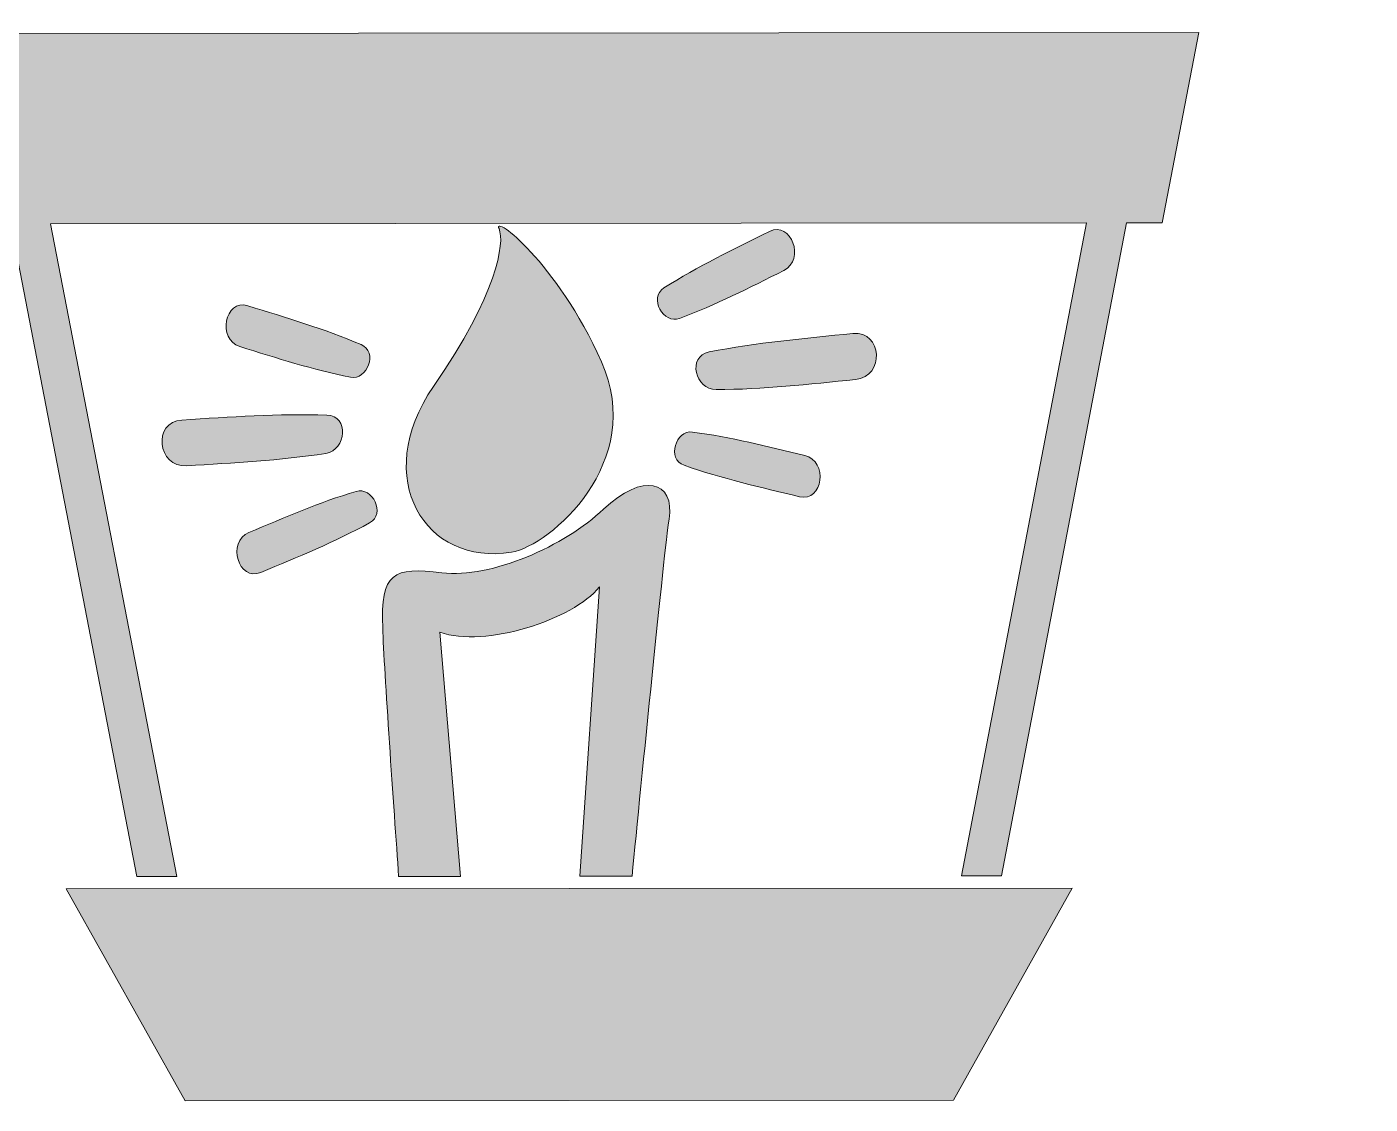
# Model space of a CAD drawing. Header units: inches. Extents: x -1104 to 5451, y -3757 to -136.
# Drawn here: x 1431.5 to 1567.6, y -3159.5 to -3050.4 of the extents above; entities that cross this region are included whole.
import ezdxf

# ---------------------------------------------------------------- set-up
doc = ezdxf.new("R2010")
doc.units = ezdxf.units.IN
doc.header["$MEASUREMENT"] = 0
doc.layers.add('Layer 1', color=7, linetype='Continuous')

# ---------------------------------------------------------------- blocks, each defined once
blk = doc.blocks.new('block 4')
at = {"layer": 'Layer 1', "true_color": 0xf8ca98}
h = blk.add_hatch(color=31, dxfattribs=at)
h.dxf.hatch_style = 2
edge = h.paths.add_edge_path()
edge.add_spline(control_points=[(1685.31, -3101.84), (1685.23, -3006.47), (1616.86, -2926.83), (1526.6, -2909.17), (1530.74, -2902.4), (1533.13, -2894.46), (1533.12, -2885.97), (1533.1, -2861.43), (1513.11, -2841.49), (1488.58, -2841.51), (1464.04, -2841.53), (1444.1, -2861.51), (1444.12, -2886.05), (1444.13, -2894.54), (1446.53, -2902.47), (1450.67, -2909.23), (1360.45, -2927.05), (1292.23, -3006.81), (1292.31, -3102.18), (1292.4, -3210.53), (1380.62, -3298.6), (1488.98, -3298.51), (1597.33, -3298.41), (1685.4, -3210.19), (1685.31, -3101.84)], knot_values=[0, 0, 0, 0, 1, 1, 1, 2, 2, 2, 3, 3, 3, 4, 4, 4, 5, 5, 5, 6, 6, 6, 7, 7, 7, 8, 8, 8, 8], degree=3, periodic=1)
edge = h.paths.add_edge_path()
edge.add_spline(control_points=[(1488.61, -2866.51), (1499.36, -2866.5), (1508.11, -2875.23), (1508.12, -2885.99), (1508.13, -2896.74), (1499.39, -2905.5), (1488.64, -2905.51), (1477.88, -2905.52), (1469.13, -2896.77), (1469.12, -2886.03), (1469.11, -2875.26), (1477.85, -2866.52), (1488.61, -2866.51)], knot_values=[0, 0, 0, 0, 1, 1, 1, 2, 2, 2, 3, 3, 3, 4, 4, 4, 4], degree=3, periodic=1)
edge = h.paths.add_edge_path()
edge.add_spline(control_points=[(1498.04, -2967.62), (1494.76, -2965.53), (1490.56, -2964.27), (1485.98, -2964.28), (1481.45, -2964.28), (1477.28, -2965.52), (1474.01, -2967.59), (1474.01, -2967.59), (1474.06, -2967.55), (1474.06, -2967.55), (1470.21, -2962.34), (1465.25, -2950.09), (1468.55, -2942.12), (1470.81, -2936.65), (1476.69, -2933.86), (1486.03, -2933.86), (1495.38, -2933.85), (1501.26, -2936.62), (1503.54, -2942.09), (1506.86, -2950.1), (1501.87, -2962.42), (1498.02, -2967.6), (1498.02, -2967.6), (1498.04, -2967.62), (1498.04, -2967.62)], knot_values=[0, 0, 0, 0, 1, 1, 1, 2, 2, 2, 3, 3, 3, 4, 4, 4, 5, 5, 5, 6, 6, 6, 7, 7, 7, 8, 8, 8, 8], degree=3, periodic=1)
h.paths.add_polyline_path([(1504.62, -3014.44), (1496.67, -3021.72), (1502.03, -3035.96), (1486.32, -3028.52), (1470.63, -3035.99), (1475.97, -3021.74), (1468.01, -3014.47), (1480.79, -3013.17), (1486.3, -3006.29), (1491.84, -3013.16)])
edge = h.paths.add_edge_path()
edge.add_spline(control_points=[(1501.64, -2990.4), (1501.64, -2988.3), (1502.68, -2986.59), (1503.97, -2986.59), (1505.26, -2986.59), (1506.31, -2988.29), (1506.31, -2990.4), (1506.31, -2992.5), (1505.27, -2994.21), (1503.98, -2994.21), (1502.69, -2994.21), (1501.64, -2992.51), (1501.64, -2990.4)], knot_values=[0, 0, 0, 0, 1, 1, 1, 2, 2, 2, 3, 3, 3, 4, 4, 4, 4], degree=3, periodic=1)
edge = h.paths.add_edge_path()
edge.add_spline(control_points=[(1465.86, -2990.43), (1465.85, -2988.33), (1466.9, -2986.62), (1468.19, -2986.62), (1469.47, -2986.62), (1470.52, -2988.32), (1470.52, -2990.43), (1470.52, -2992.54), (1469.48, -2994.24), (1468.19, -2994.24), (1466.9, -2994.25), (1465.86, -2992.54), (1465.86, -2990.43)], knot_values=[0, 0, 0, 0, 1, 1, 1, 2, 2, 2, 3, 3, 3, 4, 4, 4, 4], degree=3, periodic=1)
edge = h.paths.add_edge_path()
edge.add_spline(control_points=[(1482.27, -2990.42), (1482.27, -2988.31), (1483.97, -2986.61), (1486.08, -2986.6), (1488.19, -2986.6), (1489.89, -2988.31), (1489.9, -2990.41), (1489.9, -2992.52), (1488.19, -2994.23), (1486.09, -2994.23), (1483.98, -2994.23), (1482.27, -2992.53), (1482.27, -2990.42)], knot_values=[0, 0, 0, 0, 1, 1, 1, 2, 2, 2, 3, 3, 3, 4, 4, 4, 4], degree=3, periodic=1)
edge = h.paths.add_edge_path()
edge.add_spline(control_points=[(1488.96, -3273.51), (1394.39, -3273.59), (1317.39, -3196.72), (1317.31, -3102.16), (1317.23, -3012.11), (1386.92, -2937.99), (1475.23, -2931.04), (1468.94, -2933.14), (1465.94, -2937.03), (1464.52, -2940.45), (1460.41, -2950.43), (1466.24, -2964.26), (1470.68, -2970.29), (1470.68, -2970.29), (1470.71, -2970.26), (1470.71, -2970.26), (1468.34, -2972.74), (1466.93, -2975.82), (1466.93, -2979.15), (1466.93, -2979.15), (1461.07, -2979.16), (1461.07, -2979.16), (1461.07, -2979.16), (1461.08, -2984.14), (1461.08, -2984.14), (1461.08, -2984.14), (1465.08, -2984.13), (1465.08, -2984.13), (1465.08, -2984.13), (1465.09, -2996.74), (1465.09, -2996.74), (1465.09, -2996.74), (1457.14, -3002.76), (1457.14, -3002.76), (1457.14, -3002.76), (1449.09, -3010.44), (1449.09, -3010.44), (1449.09, -3010.44), (1453.77, -3014.64), (1453.77, -3014.64), (1453.77, -3014.64), (1443.42, -3017.14), (1443.42, -3017.14), (1443.42, -3017.14), (1432.83, -3032.24), (1432.83, -3032.24), (1432.83, -3032.24), (1436.78, -3018.18), (1436.78, -3018.18), (1436.78, -3018.18), (1457.14, -3002.76), (1457.14, -3002.76), (1457.14, -3002.76), (1433.32, -3020.81), (1433.32, -3020.81), (1433.32, -3020.81), (1406.14, -3041.39), (1406.14, -3041.39), (1406.14, -3041.39), (1566.53, -3041.25), (1566.53, -3041.25), (1566.53, -3041.25), (1539.31, -3020.71), (1539.31, -3020.71), (1539.31, -3020.71), (1515.46, -3002.71), (1515.46, -3002.71), (1515.46, -3002.71), (1535.84, -3018.09), (1535.84, -3018.09), (1535.84, -3018.09), (1539.82, -3032.15), (1539.82, -3032.15), (1539.82, -3032.15), (1529.21, -3017.06), (1529.21, -3017.06), (1529.21, -3017.06), (1518.86, -3014.58), (1518.86, -3014.58), (1518.86, -3014.58), (1523.52, -3010.38), (1523.52, -3010.38), (1523.52, -3010.38), (1515.46, -3002.71), (1515.46, -3002.71), (1515.46, -3002.71), (1507.5, -2996.7), (1507.5, -2996.7), (1507.5, -2996.7), (1507.49, -2984.1), (1507.49, -2984.1), (1507.49, -2984.1), (1511.49, -2984.09), (1511.49, -2984.09), (1511.49, -2984.09), (1511.49, -2979.11), (1511.49, -2979.11), (1511.49, -2979.11), (1505.06, -2979.12), (1505.06, -2979.12), (1505.05, -2975.83), (1503.68, -2972.8), (1501.36, -2970.34), (1501.36, -2970.34), (1501.38, -2970.35), (1501.38, -2970.35), (1505.82, -2964.37), (1511.72, -2950.43), (1507.56, -2940.42), (1506.04, -2936.77), (1502.72, -2932.62), (1495.55, -2930.65), (1586.93, -2934.21), (1660.23, -3009.6), (1660.31, -3101.86), (1660.39, -3196.42), (1583.52, -3273.43), (1488.96, -3273.51)], knot_values=[0, 0, 0, 0, 1, 1, 1, 2, 2, 2, 3, 3, 3, 4, 4, 4, 5, 5, 5, 6, 6, 6, 7, 7, 7, 8, 8, 8, 9, 9, 9, 10, 10, 10, 11, 11, 11, 12, 12, 12, 13, 13, 13, 14, 14, 14, 15, 15, 15, 16, 16, 16, 17, 17, 17, 18, 18, 18, 19, 19, 19, 20, 20, 20, 21, 21, 21, 22, 22, 22, 23, 23, 23, 24, 24, 24, 25, 25, 25, 26, 26, 26, 27, 27, 27, 28, 28, 28, 29, 29, 29, 30, 30, 30, 31, 31, 31, 32, 32, 32, 33, 33, 33, 34, 34, 34, 35, 35, 35, 36, 36, 36, 37, 37, 37, 38, 38, 38, 39, 39, 39, 39], degree=3, periodic=1)
h = blk.add_hatch(color=31, dxfattribs=at)
h.dxf.hatch_style = 2
h.paths.add_polyline_path([(1546.52, -3070.26), (1550.23, -3050.97), (1422.46, -3051.08), (1426.19, -3070.37), (1429.82, -3070.37), (1442.61, -3136.48), (1446.66, -3136.48), (1433.86, -3070.36), (1538.85, -3070.27), (1526.17, -3136.41), (1530.22, -3136.41), (1542.9, -3070.27)])
h = blk.add_hatch(color=31, dxfattribs=at)
h.dxf.hatch_style = 2
edge = h.paths.add_edge_path()
edge.add_spline(control_points=[(1480.58, -3103.62), (1484.49, -3102.96), (1494.26, -3094.48), (1489.69, -3084.32), (1485.12, -3074.16), (1478.68, -3069.39), (1479.31, -3070.84), (1479.93, -3072.29), (1479.1, -3077.48), (1472.68, -3086.82), (1466.26, -3096.16), (1471.87, -3105.08), (1480.58, -3103.62)], knot_values=[0, 0, 0, 0, 1, 1, 1, 2, 2, 2, 3, 3, 3, 4, 4, 4, 4], degree=3, periodic=1)
h = blk.add_hatch(color=31, dxfattribs=at)
h.dxf.hatch_style = 2
edge = h.paths.add_edge_path()
edge.add_spline(control_points=[(1506.71, -3071.13), (1503.08, -3072.93), (1499.48, -3074.67), (1496.03, -3076.85), (1494.42, -3077.87), (1496, -3080.54), (1497.61, -3079.94), (1501.25, -3078.59), (1504.68, -3076.82), (1508.17, -3075.09), (1510.38, -3073.99), (1508.93, -3070.03), (1506.71, -3071.13)], knot_values=[0, 0, 0, 0, 1, 1, 1, 2, 2, 2, 3, 3, 3, 4, 4, 4, 4], degree=3, periodic=1)
h = blk.add_hatch(color=31, dxfattribs=at)
h.dxf.hatch_style = 2
edge = h.paths.add_edge_path()
edge.add_spline(control_points=[(1465.33, -3082.59), (1461.57, -3080.99), (1457.74, -3079.86), (1453.87, -3078.66), (1451.5, -3077.93), (1450.71, -3082.08), (1453.06, -3082.8), (1456.79, -3083.95), (1460.46, -3085.15), (1464.26, -3085.89), (1465.95, -3086.23), (1467.09, -3083.34), (1465.33, -3082.59)], knot_values=[0, 0, 0, 0, 1, 1, 1, 2, 2, 2, 3, 3, 3, 4, 4, 4, 4], degree=3, periodic=1)
h = blk.add_hatch(color=31, dxfattribs=at)
h.dxf.hatch_style = 2
edge = h.paths.add_edge_path()
edge.add_spline(control_points=[(1515.18, -3081.47), (1510.28, -3081.96), (1505.44, -3082.39), (1500.6, -3083.34), (1498.34, -3083.79), (1499.21, -3087.16), (1501.32, -3087.15), (1506.06, -3087.14), (1510.72, -3086.6), (1515.44, -3086.13), (1518.42, -3085.84), (1518.18, -3081.17), (1515.18, -3081.47)], knot_values=[0, 0, 0, 0, 1, 1, 1, 2, 2, 2, 3, 3, 3, 4, 4, 4, 4], degree=3, periodic=1)
h = blk.add_hatch(color=31, dxfattribs=at)
h.dxf.hatch_style = 2
edge = h.paths.add_edge_path()
edge.add_spline(control_points=[(1447.67, -3094.87), (1452.4, -3094.57), (1457.09, -3094.35), (1461.77, -3093.61), (1463.85, -3093.27), (1464.17, -3089.81), (1461.86, -3089.73), (1456.93, -3089.57), (1452.09, -3089.92), (1447.17, -3090.23), (1444.16, -3090.42), (1444.68, -3095.06), (1447.67, -3094.87)], knot_values=[0, 0, 0, 0, 1, 1, 1, 2, 2, 2, 3, 3, 3, 4, 4, 4, 4], degree=3, periodic=1)
h = blk.add_hatch(color=31, dxfattribs=at)
h.dxf.hatch_style = 2
edge = h.paths.add_edge_path()
edge.add_spline(control_points=[(1498.92, -3091.45), (1497.22, -3091.23), (1496.27, -3094.19), (1498.07, -3094.82), (1501.93, -3096.17), (1505.82, -3097.06), (1509.76, -3098), (1512.17, -3098.57), (1512.69, -3094.39), (1510.3, -3093.82), (1506.51, -3092.91), (1502.77, -3091.95), (1498.92, -3091.45)], knot_values=[0, 0, 0, 0, 1, 1, 1, 2, 2, 2, 3, 3, 3, 4, 4, 4, 4], degree=3, periodic=1)
h = blk.add_hatch(color=31, dxfattribs=at)
h.dxf.hatch_style = 2
edge = h.paths.add_edge_path()
edge.add_spline(control_points=[(1467.52, -3111.31), (1467.67, -3115.52), (1468.66, -3129.68), (1469.14, -3136.46), (1469.14, -3136.46), (1475.41, -3136.46), (1475.41, -3136.46), (1475.41, -3136.46), (1473.32, -3111.72), (1473.32, -3111.72), (1477.89, -3113.37), (1486.81, -3110.46), (1489.5, -3107.14), (1489.5, -3107.14), (1487.49, -3136.45), (1487.49, -3136.45), (1487.49, -3136.45), (1492.8, -3136.44), (1492.8, -3136.44), (1493.7, -3127.19), (1496.05, -3103.45), (1496.55, -3100.29), (1497.17, -3096.34), (1493.85, -3095.52), (1489.91, -3099.26), (1485.97, -3102.99), (1478.51, -3106.32), (1473.53, -3105.7), (1468.55, -3105.08), (1467.3, -3105.71), (1467.52, -3111.31)], knot_values=[0, 0, 0, 0, 1, 1, 1, 2, 2, 2, 3, 3, 3, 4, 4, 4, 5, 5, 5, 6, 6, 6, 7, 7, 7, 8, 8, 8, 9, 9, 9, 10, 10, 10, 10], degree=3, periodic=1)
h = blk.add_hatch(color=31, dxfattribs=at)
h.dxf.hatch_style = 2
edge = h.paths.add_edge_path()
edge.add_spline(control_points=[(1464.82, -3097.46), (1461.11, -3098.57), (1457.57, -3100.12), (1453.97, -3101.63), (1451.7, -3102.58), (1452.89, -3106.62), (1455.18, -3105.67), (1458.92, -3104.11), (1462.62, -3102.6), (1466.2, -3100.65), (1467.88, -3099.74), (1466.47, -3096.97), (1464.82, -3097.46)], knot_values=[0, 0, 0, 0, 1, 1, 1, 2, 2, 2, 3, 3, 3, 4, 4, 4, 4], degree=3, periodic=1)
h = blk.add_hatch(color=31, dxfattribs=at)
h.dxf.hatch_style = 2
h.paths.add_polyline_path([(1447.49, -3159.2), (1525.38, -3159.13), (1537.38, -3137.65), (1435.46, -3137.74)])
at = {"layer": 'Layer 1', "lineweight": 0}
for points in [[(1546.52, -3070.26), (1550.23, -3050.97), (1422.46, -3051.08), (1426.19, -3070.37), (1429.82, -3070.37), (1442.61, -3136.48), (1446.66, -3136.48), (1433.86, -3070.36), (1538.85, -3070.27), (1526.17, -3136.41), (1530.22, -3136.41), (1542.9, -3070.27), (1546.52, -3070.26)], [(1447.49, -3159.2), (1525.38, -3159.13), (1537.38, -3137.65), (1435.46, -3137.74), (1447.49, -3159.2)]]:
    blk.add_lwpolyline(points, dxfattribs=at)
for points, knots in [([(1685.31, -3101.84), (1685.23, -3006.47), (1616.86, -2926.83), (1526.6, -2909.17), (1530.74, -2902.4), (1533.13, -2894.46), (1533.12, -2885.97), (1533.1, -2861.43), (1513.11, -2841.49), (1488.58, -2841.51), (1464.04, -2841.53), (1444.1, -2861.51), (1444.12, -2886.05), (1444.13, -2894.54), (1446.53, -2902.47), (1450.67, -2909.23), (1360.45, -2927.05), (1292.23, -3006.81), (1292.31, -3102.18), (1292.4, -3210.53), (1380.62, -3298.6), (1488.98, -3298.51), (1597.33, -3298.41), (1685.4, -3210.19), (1685.31, -3101.84)], [0, 0, 0, 0, 1, 1, 1, 2, 2, 2, 3, 3, 3, 4, 4, 4, 5, 5, 5, 6, 6, 6, 7, 7, 7, 8, 8, 8, 8]), ([(1488.96, -3273.51), (1394.39, -3273.59), (1317.39, -3196.72), (1317.31, -3102.16), (1317.23, -3012.11), (1386.92, -2937.99), (1475.23, -2931.04), (1468.94, -2933.14), (1465.94, -2937.03), (1464.52, -2940.45), (1460.41, -2950.43), (1466.24, -2964.26), (1470.68, -2970.29), (1470.68, -2970.29), (1470.71, -2970.26), (1470.71, -2970.26), (1468.34, -2972.74), (1466.93, -2975.82), (1466.93, -2979.15), (1466.93, -2979.15), (1461.07, -2979.16), (1461.07, -2979.16), (1461.07, -2979.16), (1461.08, -2984.14), (1461.08, -2984.14), (1461.08, -2984.14), (1465.08, -2984.13), (1465.08, -2984.13), (1465.08, -2984.13), (1465.09, -2996.74), (1465.09, -2996.74), (1465.09, -2996.74), (1457.14, -3002.76), (1457.14, -3002.76), (1457.14, -3002.76), (1449.09, -3010.44), (1449.09, -3010.44), (1449.09, -3010.44), (1453.77, -3014.64), (1453.77, -3014.64), (1453.77, -3014.64), (1443.42, -3017.14), (1443.42, -3017.14), (1443.42, -3017.14), (1432.83, -3032.24), (1432.83, -3032.24), (1432.83, -3032.24), (1436.78, -3018.18), (1436.78, -3018.18), (1436.78, -3018.18), (1457.14, -3002.76), (1457.14, -3002.76), (1457.14, -3002.76), (1433.32, -3020.81), (1433.32, -3020.81), (1433.32, -3020.81), (1406.14, -3041.39), (1406.14, -3041.39), (1406.14, -3041.39), (1566.53, -3041.25), (1566.53, -3041.25), (1566.53, -3041.25), (1539.31, -3020.71), (1539.31, -3020.71), (1539.31, -3020.71), (1515.46, -3002.71), (1515.46, -3002.71), (1515.46, -3002.71), (1535.84, -3018.09), (1535.84, -3018.09), (1535.84, -3018.09), (1539.82, -3032.15), (1539.82, -3032.15), (1539.82, -3032.15), (1529.21, -3017.06), (1529.21, -3017.06), (1529.21, -3017.06), (1518.86, -3014.58), (1518.86, -3014.58), (1518.86, -3014.58), (1523.52, -3010.38), (1523.52, -3010.38), (1523.52, -3010.38), (1515.46, -3002.71), (1515.46, -3002.71), (1515.46, -3002.71), (1507.5, -2996.7), (1507.5, -2996.7), (1507.5, -2996.7), (1507.49, -2984.1), (1507.49, -2984.1), (1507.49, -2984.1), (1511.49, -2984.09), (1511.49, -2984.09), (1511.49, -2984.09), (1511.49, -2979.11), (1511.49, -2979.11), (1511.49, -2979.11), (1505.06, -2979.12), (1505.06, -2979.12), (1505.05, -2975.83), (1503.68, -2972.8), (1501.36, -2970.34), (1501.36, -2970.34), (1501.38, -2970.35), (1501.38, -2970.35), (1505.82, -2964.37), (1511.72, -2950.43), (1507.56, -2940.42), (1506.04, -2936.77), (1502.72, -2932.62), (1495.55, -2930.65), (1586.93, -2934.21), (1660.23, -3009.6), (1660.31, -3101.86), (1660.39, -3196.42), (1583.52, -3273.43), (1488.96, -3273.51)], [0, 0, 0, 0, 1, 1, 1, 2, 2, 2, 3, 3, 3, 4, 4, 4, 5, 5, 5, 6, 6, 6, 7, 7, 7, 8, 8, 8, 9, 9, 9, 10, 10, 10, 11, 11, 11, 12, 12, 12, 13, 13, 13, 14, 14, 14, 15, 15, 15, 16, 16, 16, 17, 17, 17, 18, 18, 18, 19, 19, 19, 20, 20, 20, 21, 21, 21, 22, 22, 22, 23, 23, 23, 24, 24, 24, 25, 25, 25, 26, 26, 26, 27, 27, 27, 28, 28, 28, 29, 29, 29, 30, 30, 30, 31, 31, 31, 32, 32, 32, 33, 33, 33, 34, 34, 34, 35, 35, 35, 36, 36, 36, 37, 37, 37, 38, 38, 38, 39, 39, 39, 39]), ([(1480.58, -3103.62), (1484.49, -3102.96), (1494.26, -3094.48), (1489.69, -3084.32), (1485.12, -3074.16), (1478.68, -3069.39), (1479.31, -3070.84), (1479.93, -3072.29), (1479.1, -3077.48), (1472.68, -3086.82), (1466.26, -3096.16), (1471.87, -3105.08), (1480.58, -3103.62)], [0, 0, 0, 0, 1, 1, 1, 2, 2, 2, 3, 3, 3, 4, 4, 4, 4]), ([(1506.71, -3071.13), (1503.08, -3072.93), (1499.48, -3074.67), (1496.03, -3076.85), (1494.42, -3077.87), (1496, -3080.54), (1497.61, -3079.94), (1501.25, -3078.59), (1504.68, -3076.82), (1508.17, -3075.09), (1510.38, -3073.99), (1508.93, -3070.03), (1506.71, -3071.13)], [0, 0, 0, 0, 1, 1, 1, 2, 2, 2, 3, 3, 3, 4, 4, 4, 4]), ([(1465.33, -3082.59), (1461.57, -3080.99), (1457.74, -3079.86), (1453.87, -3078.66), (1451.5, -3077.93), (1450.71, -3082.08), (1453.06, -3082.8), (1456.79, -3083.95), (1460.46, -3085.15), (1464.26, -3085.89), (1465.95, -3086.23), (1467.09, -3083.34), (1465.33, -3082.59)], [0, 0, 0, 0, 1, 1, 1, 2, 2, 2, 3, 3, 3, 4, 4, 4, 4]), ([(1515.18, -3081.47), (1510.28, -3081.96), (1505.44, -3082.39), (1500.6, -3083.34), (1498.34, -3083.79), (1499.21, -3087.16), (1501.32, -3087.15), (1506.06, -3087.14), (1510.72, -3086.6), (1515.44, -3086.13), (1518.42, -3085.84), (1518.18, -3081.17), (1515.18, -3081.47)], [0, 0, 0, 0, 1, 1, 1, 2, 2, 2, 3, 3, 3, 4, 4, 4, 4]), ([(1447.67, -3094.87), (1452.4, -3094.57), (1457.09, -3094.35), (1461.77, -3093.61), (1463.85, -3093.27), (1464.17, -3089.81), (1461.86, -3089.73), (1456.93, -3089.57), (1452.09, -3089.92), (1447.17, -3090.23), (1444.16, -3090.42), (1444.68, -3095.06), (1447.67, -3094.87)], [0, 0, 0, 0, 1, 1, 1, 2, 2, 2, 3, 3, 3, 4, 4, 4, 4]), ([(1498.92, -3091.45), (1497.22, -3091.23), (1496.27, -3094.19), (1498.07, -3094.82), (1501.93, -3096.17), (1505.82, -3097.06), (1509.76, -3098), (1512.17, -3098.57), (1512.69, -3094.39), (1510.3, -3093.82), (1506.51, -3092.91), (1502.77, -3091.95), (1498.92, -3091.45)], [0, 0, 0, 0, 1, 1, 1, 2, 2, 2, 3, 3, 3, 4, 4, 4, 4]), ([(1467.52, -3111.31), (1467.67, -3115.52), (1468.66, -3129.68), (1469.14, -3136.46), (1469.14, -3136.46), (1475.41, -3136.46), (1475.41, -3136.46), (1475.41, -3136.46), (1473.32, -3111.72), (1473.32, -3111.72), (1477.89, -3113.37), (1486.81, -3110.46), (1489.5, -3107.14), (1489.5, -3107.14), (1487.49, -3136.45), (1487.49, -3136.45), (1487.49, -3136.45), (1492.8, -3136.44), (1492.8, -3136.44), (1493.7, -3127.19), (1496.05, -3103.45), (1496.55, -3100.29), (1497.17, -3096.34), (1493.85, -3095.52), (1489.91, -3099.26), (1485.97, -3102.99), (1478.51, -3106.32), (1473.53, -3105.7), (1468.55, -3105.08), (1467.3, -3105.71), (1467.52, -3111.31)], [0, 0, 0, 0, 1, 1, 1, 2, 2, 2, 3, 3, 3, 4, 4, 4, 5, 5, 5, 6, 6, 6, 7, 7, 7, 8, 8, 8, 9, 9, 9, 10, 10, 10, 10]), ([(1464.82, -3097.46), (1461.11, -3098.57), (1457.57, -3100.12), (1453.97, -3101.63), (1451.7, -3102.58), (1452.89, -3106.62), (1455.18, -3105.67), (1458.92, -3104.11), (1462.62, -3102.6), (1466.2, -3100.65), (1467.88, -3099.74), (1466.47, -3096.97), (1464.82, -3097.46)], [0, 0, 0, 0, 1, 1, 1, 2, 2, 2, 3, 3, 3, 4, 4, 4, 4])]:
    blk.add_open_spline(points, degree=3, knots=knots, dxfattribs=at)

msp = doc.modelspace()

# ---------------------------------------------------------------- block references
at = {"layer": 'Layer 1'}
msp.add_blockref('block 4', (0, 0), dxfattribs=at)

doc.saveas('drawing.dxf')
